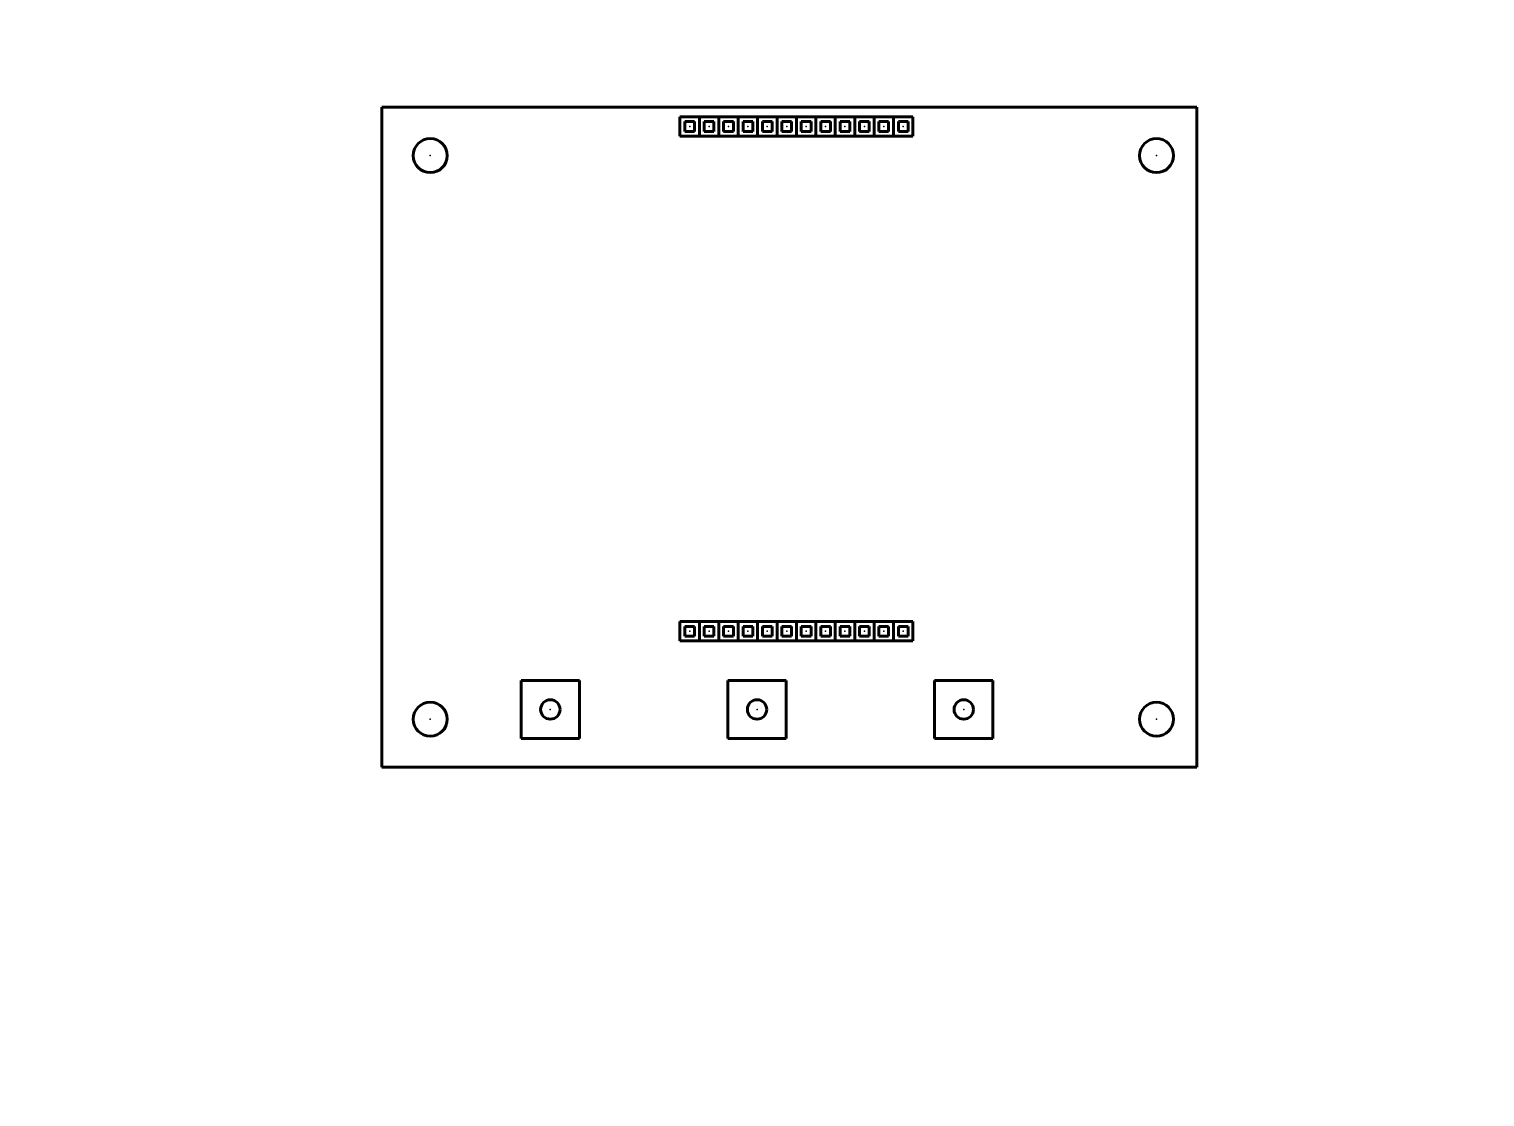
# Model space of a CAD drawing. Header units: millimetres. Extents: x 175 to 325, y -10 to 100.
import ezdxf

# ---------------------------------------------------------------- set-up
doc = ezdxf.new("R2010")
doc.units = ezdxf.units.MM
doc.linetypes.add('K5LT_BASIC', pattern=[0])
doc.layers.add('board', color=7, linetype='Continuous')
doc.layers.add('board_keepOut', color=7, linetype='Continuous')
doc.layers.get('0').off()

# ---------------------------------------------------------------- blocks, each defined once
blk = doc.blocks.new('U0')
at = {"color": 5, "linetype": 'K5LT_BASIC', "lineweight": 60, "true_color": 0x0000ff}
for p, q in [((175.11, 100), (325.11, 100)), ((175.11, -10), (175.11, 100)), ((325.11, 100), (325.11, -10)), ((177.28, 97.83), (322.93, 97.83)), ((177.28, 97.83), (177.28, -8.17)), ((322.93, 97.83), (322.93, -7.82)), ((180.11, -5), (180.11, 95)), ((180.11, 95), (320.11, 95)), ((320.11, 95), (320.11, -5)), ((180.11, -5), (320.11, -5)), ((322.93, -7.82), (176.93, -7.82)), ((325.11, -10), (175.11, -10))]:
    blk.add_line(p, q, dxfattribs=at)
blk = doc.blocks.new('U5')
at = {"layer": 'board', "color": 5, "linetype": 'K5LT_BASIC', "lineweight": 60, "true_color": 0x0000ff}
for p, q in [((247.11, 26.91), (247.11, 32.91)), ((247.11, 32.91), (253.11, 32.91)), ((253.11, 32.91), (253.11, 26.91)), ((253.11, 26.91), (247.11, 26.91))]:
    blk.add_line(p, q, dxfattribs=at)
blk = doc.blocks.new('U8')
at = {"layer": 'board', "color": 5, "linetype": 'K5LT_BASIC', "lineweight": 60, "true_color": 0x0000ff}
for p, q in [((225.81, 26.91), (225.81, 32.91)), ((225.81, 32.91), (231.81, 32.91)), ((231.81, 32.91), (231.81, 26.91)), ((231.81, 26.91), (225.81, 26.91))]:
    blk.add_line(p, q, dxfattribs=at)
blk = doc.blocks.new('U9')
at = {"layer": 'board', "color": 5, "linetype": 'K5LT_BASIC', "lineweight": 60, "true_color": 0x0000ff}
for p, q in [((268.41, 26.91), (268.41, 32.91)), ((268.41, 32.91), (274.41, 32.91)), ((274.41, 32.91), (274.41, 26.91)), ((274.41, 26.91), (268.41, 26.91))]:
    blk.add_line(p, q, dxfattribs=at)

msp = doc.modelspace()

# ---------------------------------------------------------------- linework, layer by layer
at = {"layer": 'board', "color": 5, "linetype": 'K5LT_BASIC', "lineweight": 60, "true_color": 0x0000ff}
for p, q in [((266.17, 90.97), (242.17, 90.97)), ((242.17, 90.97), (242.17, 88.97)), ((242.67, 89.97), (242.67, 90.47)), ((242.67, 90.47), (243.17, 90.47)), ((243.17, 90.47), (243.67, 90.47)), ((243.67, 90.47), (243.67, 89.97)), ((244.17, 88.97), (244.17, 90.97)), ((244.67, 89.97), (244.67, 90.47)), ((244.67, 90.47), (245.17, 90.47)), ((245.17, 90.47), (245.67, 90.47)), ((245.67, 90.47), (245.67, 89.97)), ((246.17, 88.97), (246.17, 90.97)), ((246.67, 89.97), (246.67, 90.47)), ((246.67, 90.47), (247.17, 90.47)), ((247.17, 90.47), (247.67, 90.47)), ((247.67, 90.47), (247.67, 89.97)), ((248.17, 88.97), (248.17, 90.97)), ((248.67, 89.97), (248.67, 90.47)), ((248.67, 90.47), (249.17, 90.47)), ((249.17, 90.47), (249.67, 90.47)), ((249.67, 90.47), (249.67, 89.97)), ((250.17, 88.97), (250.17, 90.97)), ((250.67, 89.97), (250.67, 90.47)), ((250.67, 90.47), (251.17, 90.47)), ((251.17, 90.47), (251.67, 90.47)), ((251.67, 90.47), (251.67, 89.97)), ((252.17, 88.97), (252.17, 90.97)), ((252.67, 89.97), (252.67, 90.47)), ((252.67, 90.47), (253.17, 90.47)), ((253.17, 90.47), (253.67, 90.47)), ((253.67, 90.47), (253.67, 89.97)), ((254.17, 88.97), (254.17, 90.97)), ((254.67, 89.97), (254.67, 90.47)), ((254.67, 90.47), (255.17, 90.47)), ((255.17, 90.47), (255.67, 90.47)), ((255.67, 90.47), (255.67, 89.97)), ((256.17, 88.97), (256.17, 90.97)), ((256.67, 89.97), (256.67, 90.47)), ((256.67, 90.47), (257.17, 90.47)), ((257.17, 90.47), (257.67, 90.47)), ((257.67, 90.47), (257.67, 89.97)), ((258.17, 88.97), (258.17, 90.97)), ((258.67, 89.97), (258.67, 90.47)), ((258.67, 90.47), (259.17, 90.47)), ((259.17, 90.47), (259.67, 90.47)), ((259.67, 90.47), (259.67, 89.97)), ((260.17, 88.97), (260.17, 90.97)), ((260.67, 89.97), (260.67, 90.47)), ((260.67, 90.47), (261.17, 90.47)), ((261.17, 90.47), (261.67, 90.47)), ((261.67, 90.47), (261.67, 89.97)), ((262.17, 88.97), (262.17, 90.97)), ((262.67, 89.97), (262.67, 90.47)), ((262.67, 90.47), (263.17, 90.47)), ((263.17, 90.47), (263.67, 90.47)), ((263.67, 90.47), (263.67, 89.97)), ((264.17, 88.97), (264.17, 90.97)), ((264.67, 89.97), (264.67, 90.47)), ((264.67, 90.47), (265.17, 90.47)), ((265.17, 90.47), (265.67, 90.47)), ((265.67, 90.47), (265.67, 89.97)), ((266.17, 88.97), (266.17, 90.97)), ((266.17, 88.97), (266.17, 90.97)), ((242.17, 88.97), (266.17, 88.97)), ((242.67, 89.47), (242.67, 89.97)), ((243.17, 89.47), (242.67, 89.47)), ((243.67, 89.47), (243.17, 89.47)), ((243.67, 89.97), (243.67, 89.47)), ((244.67, 89.47), (244.67, 89.97)), ((245.17, 89.47), (244.67, 89.47)), ((245.67, 89.47), (245.17, 89.47)), ((245.67, 89.97), (245.67, 89.47)), ((246.67, 89.47), (246.67, 89.97)), ((247.17, 89.47), (246.67, 89.47)), ((247.67, 89.47), (247.17, 89.47)), ((247.67, 89.97), (247.67, 89.47)), ((248.67, 89.47), (248.67, 89.97)), ((249.17, 89.47), (248.67, 89.47)), ((249.67, 89.47), (249.17, 89.47)), ((249.67, 89.97), (249.67, 89.47)), ((250.67, 89.47), (250.67, 89.97)), ((251.17, 89.47), (250.67, 89.47)), ((251.67, 89.47), (251.17, 89.47)), ((251.67, 89.97), (251.67, 89.47)), ((252.67, 89.47), (252.67, 89.97)), ((253.17, 89.47), (252.67, 89.47)), ((253.67, 89.47), (253.17, 89.47)), ((253.67, 89.97), (253.67, 89.47)), ((254.67, 89.47), (254.67, 89.97)), ((255.17, 89.47), (254.67, 89.47)), ((255.67, 89.47), (255.17, 89.47)), ((255.67, 89.97), (255.67, 89.47)), ((256.67, 89.47), (256.67, 89.97)), ((257.17, 89.47), (256.67, 89.47)), ((257.67, 89.47), (257.17, 89.47)), ((257.67, 89.97), (257.67, 89.47)), ((258.67, 89.47), (258.67, 89.97)), ((259.17, 89.47), (258.67, 89.47)), ((259.67, 89.47), (259.17, 89.47)), ((259.67, 89.97), (259.67, 89.47)), ((260.67, 89.47), (260.67, 89.97)), ((261.17, 89.47), (260.67, 89.47)), ((261.67, 89.47), (261.17, 89.47)), ((261.67, 89.97), (261.67, 89.47)), ((262.67, 89.47), (262.67, 89.97)), ((263.17, 89.47), (262.67, 89.47)), ((263.67, 89.47), (263.17, 89.47)), ((263.67, 89.97), (263.67, 89.47)), ((264.67, 89.47), (264.67, 89.97)), ((265.17, 89.47), (264.67, 89.47)), ((265.67, 89.47), (265.17, 89.47)), ((265.67, 89.97), (265.67, 89.47)), ((266.17, 38.97), (242.17, 38.97)), ((242.17, 38.97), (242.17, 36.97)), ((242.67, 37.97), (242.67, 38.47)), ((242.67, 38.47), (243.17, 38.47)), ((242.67, 37.47), (242.67, 37.97)), ((243.17, 38.47), (243.67, 38.47)), ((243.67, 38.47), (243.67, 37.97)), ((243.67, 37.97), (243.67, 37.47)), ((244.17, 36.97), (244.17, 38.97)), ((244.67, 37.97), (244.67, 38.47)), ((244.67, 38.47), (245.17, 38.47)), ((244.67, 37.47), (244.67, 37.97)), ((245.17, 38.47), (245.67, 38.47)), ((245.67, 38.47), (245.67, 37.97)), ((245.67, 37.97), (245.67, 37.47)), ((246.17, 36.97), (246.17, 38.97)), ((246.67, 37.97), (246.67, 38.47)), ((246.67, 38.47), (247.17, 38.47)), ((246.67, 37.47), (246.67, 37.97)), ((247.17, 38.47), (247.67, 38.47)), ((247.67, 38.47), (247.67, 37.97)), ((247.67, 37.97), (247.67, 37.47)), ((248.17, 36.97), (248.17, 38.97)), ((248.67, 37.97), (248.67, 38.47)), ((248.67, 38.47), (249.17, 38.47)), ((248.67, 37.47), (248.67, 37.97)), ((249.17, 38.47), (249.67, 38.47)), ((249.67, 38.47), (249.67, 37.97)), ((249.67, 37.97), (249.67, 37.47)), ((250.17, 36.97), (250.17, 38.97)), ((250.67, 37.97), (250.67, 38.47)), ((250.67, 38.47), (251.17, 38.47)), ((250.67, 37.47), (250.67, 37.97)), ((251.17, 38.47), (251.67, 38.47)), ((251.67, 38.47), (251.67, 37.97)), ((251.67, 37.97), (251.67, 37.47)), ((252.17, 36.97), (252.17, 38.97)), ((252.67, 37.97), (252.67, 38.47)), ((252.67, 38.47), (253.17, 38.47)), ((252.67, 37.47), (252.67, 37.97)), ((253.17, 38.47), (253.67, 38.47)), ((253.67, 38.47), (253.67, 37.97)), ((253.67, 37.97), (253.67, 37.47)), ((254.17, 36.97), (254.17, 38.97)), ((254.67, 37.97), (254.67, 38.47)), ((254.67, 38.47), (255.17, 38.47)), ((254.67, 37.47), (254.67, 37.97)), ((255.17, 38.47), (255.67, 38.47)), ((255.67, 38.47), (255.67, 37.97)), ((255.67, 37.97), (255.67, 37.47)), ((256.17, 36.97), (256.17, 38.97)), ((256.67, 37.97), (256.67, 38.47)), ((256.67, 38.47), (257.17, 38.47)), ((256.67, 37.47), (256.67, 37.97)), ((257.17, 38.47), (257.67, 38.47)), ((257.67, 38.47), (257.67, 37.97)), ((257.67, 37.97), (257.67, 37.47)), ((258.17, 36.97), (258.17, 38.97)), ((258.67, 37.97), (258.67, 38.47)), ((258.67, 38.47), (259.17, 38.47)), ((258.67, 37.47), (258.67, 37.97)), ((259.17, 38.47), (259.67, 38.47)), ((259.67, 38.47), (259.67, 37.97)), ((259.67, 37.97), (259.67, 37.47)), ((260.17, 36.97), (260.17, 38.97)), ((260.67, 37.97), (260.67, 38.47)), ((260.67, 38.47), (261.17, 38.47)), ((260.67, 37.47), (260.67, 37.97)), ((261.17, 38.47), (261.67, 38.47)), ((261.67, 38.47), (261.67, 37.97)), ((261.67, 37.97), (261.67, 37.47)), ((262.17, 36.97), (262.17, 38.97)), ((262.67, 37.97), (262.67, 38.47)), ((262.67, 38.47), (263.17, 38.47)), ((262.67, 37.47), (262.67, 37.97)), ((263.17, 38.47), (263.67, 38.47)), ((263.67, 38.47), (263.67, 37.97)), ((263.67, 37.97), (263.67, 37.47)), ((264.17, 36.97), (264.17, 38.97)), ((264.67, 37.97), (264.67, 38.47)), ((264.67, 38.47), (265.17, 38.47)), ((264.67, 37.47), (264.67, 37.97)), ((265.17, 38.47), (265.67, 38.47)), ((265.67, 38.47), (265.67, 37.97)), ((265.67, 37.97), (265.67, 37.47)), ((266.17, 36.97), (266.17, 38.97)), ((266.17, 36.97), (266.17, 38.97)), ((242.17, 36.97), (266.17, 36.97)), ((243.17, 37.47), (242.67, 37.47)), ((243.67, 37.47), (243.17, 37.47)), ((245.17, 37.47), (244.67, 37.47)), ((245.67, 37.47), (245.17, 37.47)), ((247.17, 37.47), (246.67, 37.47)), ((247.67, 37.47), (247.17, 37.47)), ((249.17, 37.47), (248.67, 37.47)), ((249.67, 37.47), (249.17, 37.47)), ((251.17, 37.47), (250.67, 37.47)), ((251.67, 37.47), (251.17, 37.47)), ((253.17, 37.47), (252.67, 37.47)), ((253.67, 37.47), (253.17, 37.47)), ((255.17, 37.47), (254.67, 37.47)), ((255.67, 37.47), (255.17, 37.47)), ((257.17, 37.47), (256.67, 37.47)), ((257.67, 37.47), (257.17, 37.47)), ((259.17, 37.47), (258.67, 37.47)), ((259.67, 37.47), (259.17, 37.47)), ((261.17, 37.47), (260.67, 37.47)), ((261.67, 37.47), (261.17, 37.47)), ((263.17, 37.47), (262.67, 37.47)), ((263.67, 37.47), (263.17, 37.47)), ((265.17, 37.47), (264.67, 37.47)), ((265.67, 37.47), (265.17, 37.47))]:
    msp.add_line(p, q, dxfattribs=at)
for centre, radius in [((216.44, 86.97), 1.75), ((291.27, 86.97), 1.75), ((216.44, 28.91), 1.75), ((228.81, 29.91), 1), ((250.11, 29.91), 1), ((271.41, 29.91), 1), ((291.27, 28.91), 1.75)]:
    msp.add_circle(centre, radius, dxfattribs=at)
at = {"layer": 'board'}
for p in [(243.17, 89.97), (245.17, 89.97), (247.17, 89.97), (249.17, 89.97), (251.17, 89.97), (253.17, 89.97), (255.17, 89.97), (257.17, 89.97), (259.17, 89.97), (261.17, 89.97), (263.17, 89.97), (265.17, 89.97), (216.44, 86.97), (291.27, 86.97), (243.17, 37.97), (245.17, 37.97), (247.17, 37.97), (249.17, 37.97), (251.17, 37.97), (253.17, 37.97), (255.17, 37.97), (257.17, 37.97), (259.17, 37.97), (261.17, 37.97), (263.17, 37.97), (265.17, 37.97), (216.44, 28.91), (228.81, 29.91), (250.11, 29.91), (271.41, 29.91), (291.27, 28.91)]:
    msp.add_point(p, dxfattribs=at)
at = {"layer": 'board_keepOut', "color": 5, "linetype": 'K5LT_BASIC', "lineweight": 60, "true_color": 0x0000ff}
for p, q in [((295.44, 91.97), (211.44, 91.97)), ((211.44, 91.97), (211.44, 23.97)), ((295.44, 23.97), (295.44, 91.97)), ((211.44, 23.97), (295.44, 23.97))]:
    msp.add_line(p, q, dxfattribs=at)

# ---------------------------------------------------------------- block references
msp.add_blockref('U0', (0, 0))
at = {"layer": 'board'}
for name in ['U8', 'U5', 'U9']:
    msp.add_blockref(name, (0, 0), dxfattribs=at)

doc.saveas('drawing.dxf')
